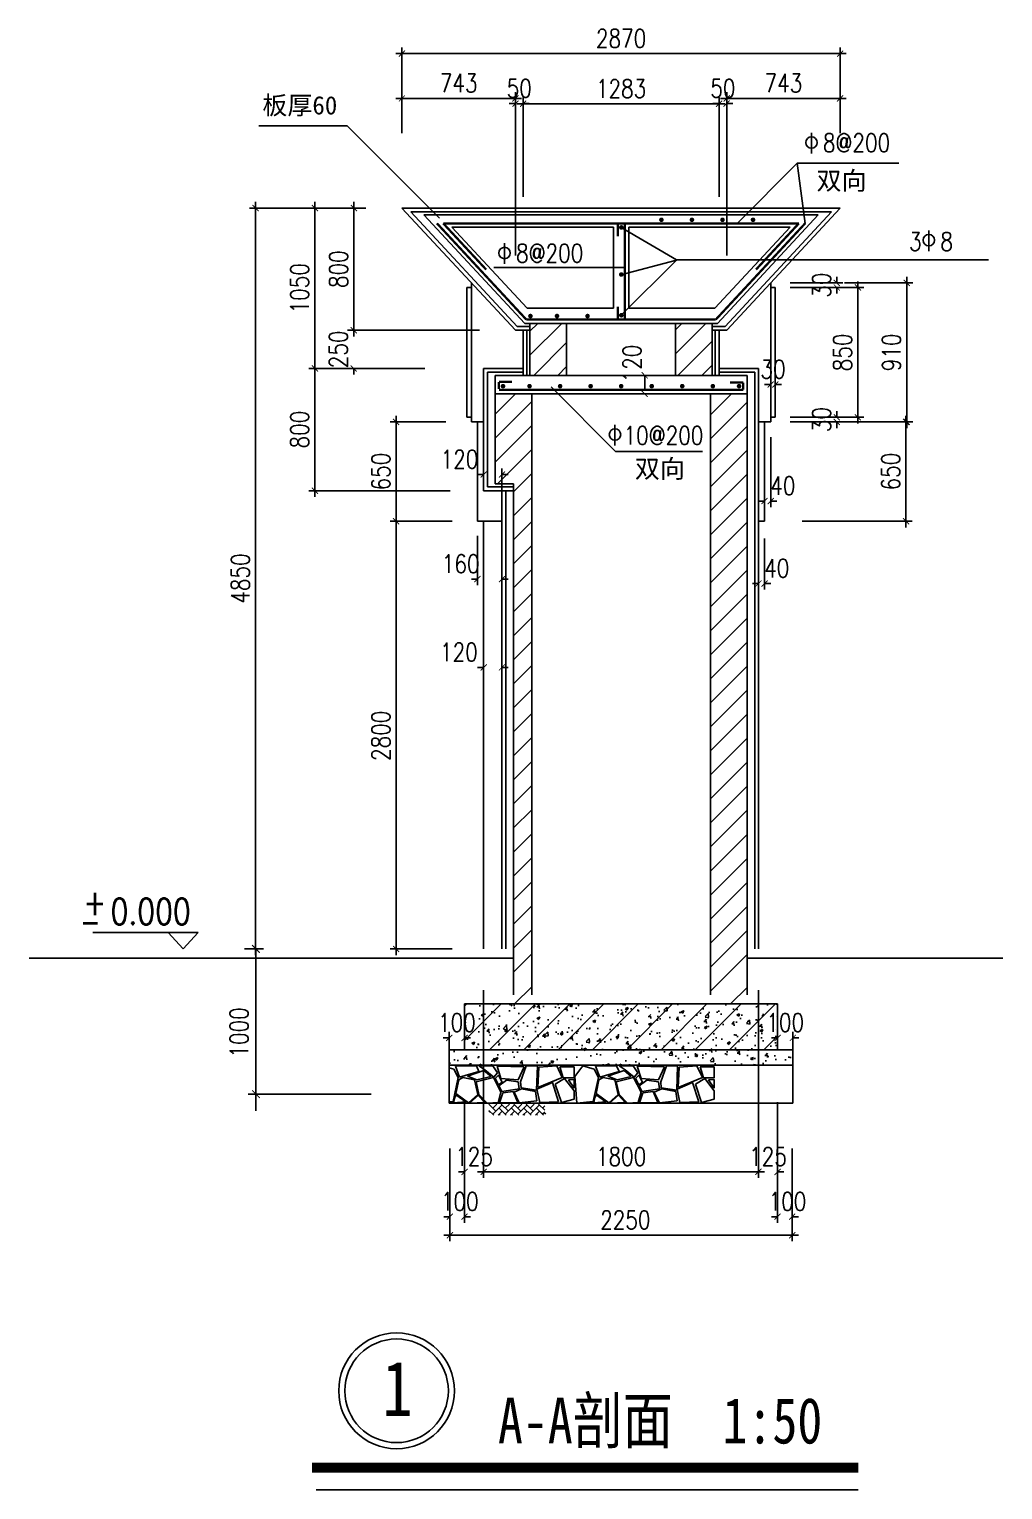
# Model space of a CAD drawing. Extents: x 817854 to 1666885, y 216963 to 404493.
# Drawn here: x 1560563 to 1573315, y 322638 to 341760 of the extents above; entities that cross this region are included whole.
import ezdxf

# ---------------------------------------------------------------- set-up
doc = ezdxf.new("R2010")
doc.units = 0
doc.header["$LTSCALE"] = 100
doc.layers.get('0').update_dxf_attribs({"linetype": 'CONTINUOUS'})
doc.layers.get('DEFPOINTS').update_dxf_attribs({"linetype": 'CONTINUOUS'})
for name, color, linetype in [('INSERT', 7, 'CONTINUOUS'), ('PUB_TITLE', 4, 'CONTINUOUS'), ('TK', 101, 'CONTINUOUS')]:
    doc.layers.add(name, color=color, linetype=linetype)
doc.styles.add('DIM_FONT', font='SIMPLEX.shx', dxfattribs={"width": 0.8, "bigfont": 'hztxt.shx'})
doc.styles.add('SONG', font='SimSun.ttf', dxfattribs={"width": 0.8})
pattern_1 = [(50, (-1758891, -436453), (364.369338, -31.87817), [38.1, -419.1]), (355, (-1758891, -436453), (-70.48565, 382.113286), [30.48, -335.28]), (100.451, (-1758860.64, -436455.66), (293.885003, 350.233376), [32.38, -356.18]), (46.1842, (-1758891, -436351.4), (542.15808, -84.084656), [57.15, -628.65]), (96.6356, (-1758845.8, -436358.4), (474.80847, 494.85111), [48.57, -534.27]), (351.184, (-1758891, -436351.4), (474.80921, 494.85024), [45.72, -502.92]), (21, (-1758840.2, -436376.8), (303.22976, -204.531037), [38.1, -419.1]), (326, (-1758840.2, -436376.8), (123.604057, 368.375932), [30.48, -335.28]), (71.4514, (-1758814.93, -436393.84), (426.83298, 163.845715), [32.38, -356.18]), (37.5, (-1758891, -436453), (6.1772065, 169.1100777), [0, -331.216, 0, -340.36, 0, -336.55]), (7.5, (-1758891, -436453), (133.639325, 200.36115), [0, -194.056, 0, -323.596, 0, -128.27]), (327.5, (-1759004.28, -436453), (271.1811903, -11.457488), [0, -127, 0, -396.24, 0, -525.78]), (317.5, (-1759055.08, -436453), (296.258363, 50.852982), [0, -165.1, 0, -263.144, 0, -373.38])]
pattern_2 = [(45, (-1758891, -436333), (-157.154482, 157.154482), [])]

# ---------------------------------------------------------------- blocks, each defined once
blk = doc.blocks.new('A$C26E315E9')
at = {"layer": 'PUB_TITLE', "color": 7, "ltscale": 1000}
for radius in [1263, 1131]:
    blk.add_circle((1263, 1263, -66514), radius, dxfattribs=at)
at = {"layer": 'PUB_TITLE', "color": 7, "ltscale": 1000, "style": 'SONG', "width": 0.8}
blk.add_text('1', height=1200, dxfattribs=at).set_placement((958, 714, -75257))
blk = doc.blocks.new('A$C096A146E')
at = {"color": 0}
for p, q in [((31.9, 18.7, -2262.8), (0, 50.6, -2262.8)), ((22.3, 0, -2262.8), (0, 22.3, -2262.8)), ((0, 15.1, -2262.8), (3.6, 18.7, -2262.8)), ((17.8, 32.9, -2262.8), (36.2, 51.3, -2262.8)), ((17.8, 4.6, -2262.8), (60.2, 47, -2262.8)), ((41.5, 0, -2262.8), (60.2, 18.7, -2262.8)), ((78.9, 0, -2262.8), (46, 32.9, -2262.8)), ((50.6, 0, -2262.8), (46, 4.6, -2262.8)), ((88.5, 18.7, -2262.8), (55.9, 51.3, -2262.8)), ((74.3, 32.9, -2262.8), (92.8, 51.3, -2262.8)), ((74.3, 4.6, -2262.8), (116.8, 47, -2262.8)), ((98, 0, -2262.8), (116.8, 18.7, -2262.8)), ((135.5, 0, -2262.8), (102.6, 32.9, -2262.8)), ((107.2, 0, -2262.8), (102.6, 4.6, -2262.8)), ((145, 18.7, -2262.8), (112.5, 51.3, -2262.8)), ((130.9, 32.9, -2262.8), (149.3, 51.3, -2262.8)), ((130.9, 4.6, -2262.8), (173.3, 47, -2262.8)), ((154.6, 0, -2262.8), (173.3, 18.7, -2262.8)), ((192, 0, -2262.8), (159.2, 32.9, -2262.8)), ((163.8, 0, -2262.8), (159.2, 4.6, -2262.8)), ((201.6, 18.7, -2262.8), (169, 51.3, -2262.8)), ((187.5, 32.9, -2262.8), (205.9, 51.3, -2262.8)), ((187.5, 4.6, -2262.8), (229.9, 47, -2262.8)), ((211.2, 0, -2262.8), (229.9, 18.7, -2262.8)), ((248.6, 0, -2262.8), (215.7, 32.9, -2262.8)), ((220.3, 0, -2262.8), (215.7, 4.6, -2262.8)), ((254.3, 22.6, -2262.8), (225.6, 51.3, -2262.8)), ((244, 32.9, -2262.8), (254.3, 43.1, -2262.8)), ((244, 4.6, -2262.8), (254.3, 14.8, -2262.8)), ((254.3, 4.6, -891.4), (258.7, 9.1, -891.4))]:
    blk.add_line(p, q, dxfattribs=at)
blk = doc.blocks.new('A$C29364D95')
at = {"layer": 'INSERT', "color": 8, "xscale": 0.5, "yscale": 0.5, "zscale": 0.5}
blk.add_blockref('A$C096A146E', (0, 0, -342.9), dxfattribs=at)
blk = doc.blocks.new('A$C1C4E1B53')
at = {"layer": 'INSERT', "color": 7, "xscale": 3.6, "yscale": 3.6, "zscale": 3.6}
blk.add_blockref('A$C29364D95', (0, 0, 4142), dxfattribs=at)
blk = doc.blocks.new('_ARCHTICK')
at = {"color": 0, "linetype": 'BYBLOCK', "const_width": 0.15}
blk.add_lwpolyline([(-0.5, -0.5), (0.5, 0.5)], dxfattribs=at)

msp = doc.modelspace()

# ---------------------------------------------------------------- hatches: boundary and pattern name
at = {"layer": 'INSERT'}
h = msp.add_hatch(dxfattribs=at)
h.set_pattern_fill('ANSI31', color=9, scale=70, style=0)
h.set_pattern_definition(pattern_2)
h.paths.add_polyline_path([(1567121.6, 337228.4), (1567601.6, 337228.4), (1567601.6, 337908.4), (1567121.6, 337908.4)])
h = msp.add_hatch(dxfattribs=at)
h.set_pattern_fill('ANSI31', color=9, scale=70, style=0)
h.set_pattern_definition(pattern_2)
h.paths.add_polyline_path([(1569508.4, 337228.4), (1569028.4, 337228.4), (1569028.4, 337908.4), (1569508.4, 337908.4)])
h = msp.add_hatch(dxfattribs=at)
h.set_pattern_fill('ANSI31', color=9, scale=100, style=0)
h.set_pattern_definition([(45, (-1722827, -438917), (-224.506403, 224.506403), [])])
h.paths.add_polyline_path([(1566265, 328998.4), (1566265, 328398.4), (1570365, 328398.4), (1570365, 328998.4)])
h.paths.add_polyline_path([(1565876.4, 328935), (1566453.6, 328935), (1566453.6, 328575), (1565876.4, 328575)], flags=9)
h.paths.add_polyline_path([(1570176.4, 328935), (1570753.6, 328935), (1570753.6, 328575), (1570176.4, 328575)], flags=9)
h = msp.add_hatch(dxfattribs=at)
h.set_pattern_fill('AR-CONC', color=9, scale=2, style=0)
h.set_pattern_definition(pattern_1)
h.paths.add_polyline_path([(1566265, 328998.4), (1566265, 328398.4), (1570365, 328398.4), (1570365, 328998.4)])
h = msp.add_hatch(dxfattribs=at)
h.set_pattern_fill('AR-CONC', color=9, scale=2, style=0)
h.set_pattern_definition(pattern_1)
h.paths.add_polyline_path([(1566265, 328398.4), (1566065, 328398.4), (1566065, 328198.4), (1570565, 328198.4), (1570565, 328398.4), (1570365, 328398.4)])

# ---------------------------------------------------------------- linework, layer by layer
at = {"color": 3, "linetype": 'BYBLOCK'}
for p, q in [((1565364.9, 341440.2, -39085.6), (1571265.1, 341440.2, -39085.6)), ((1565444.9, 340733.7, -39085.6), (1565444.9, 341520.2, -39085.6)), ((1571185.1, 340733.7, -39085.6), (1571185.1, 341520.2, -39085.6)), ((1565364.9, 340854.2, -39085.6), (1567011.6, 340854.2, -39085.6)), ((1565444.9, 340397.7, -39085.6), (1565444.9, 340934.2, -39085.6)), ((1566931.6, 340786.2, -39085.6), (1566851.6, 340786.2, -39085.6)), ((1566931.6, 338797.7, -39085.6), (1566931.6, 340934.2, -39085.6)), ((1566931.6, 339563.8, -39085.6), (1566931.6, 340866.2, -39085.6)), ((1566951.6, 340782.2, -39085.6), (1569678.4, 340782.2, -39085.6)), ((1567031.6, 339563.7, -39085.6), (1567031.6, 340866.2, -39085.6)), ((1567031.6, 339563.8, -39085.6), (1567031.6, 340862.2, -39085.6)), ((1567031.6, 340786.2, -39085.6), (1567111.6, 340786.2, -39085.6)), ((1569598.4, 340786.2, -39085.6), (1569518.4, 340786.2, -39085.6)), ((1569598.4, 339563.7, -39085.6), (1569598.4, 340866.2, -39085.6)), ((1569598.4, 339563.8, -39085.6), (1569598.4, 340862.2, -39085.6)), ((1571265.1, 340854.2, -39085.6), (1569618.4, 340854.2, -39085.6)), ((1569698.4, 338797.7, -39085.6), (1569698.4, 340934.2, -39085.6)), ((1569698.4, 339563.8, -39085.6), (1569698.4, 340866.2, -39085.6)), ((1569698.4, 340786.2, -39085.6), (1569778.4, 340786.2, -39085.6)), ((1571185.1, 340397.7, -39085.6), (1571185.1, 340934.2, -39085.6)), ((1563529, 339498.4, -39085.6), (1563529, 329638.4, -39085.6)), ((1564305, 339498.4, -39085.6), (1564305, 337238.4, -39085.6)), ((1564815, 339498.4, -39085.6), (1564815, 337738.4, -39085.6)), ((1564796.7, 339418.4, -39085.6), (1563449, 339418.4, -39085.6)), ((1564676.7, 339418.4, -39085.6), (1564225, 339418.4, -39085.6)), ((1564972.7, 339418.4, -39085.6), (1564735, 339418.4, -39085.6)), ((1571141, 338438.9, -39085.6), (1571141, 338518.9, -39085.6)), ((1572057, 338518.9, -39085.6), (1572057, 336538.9, -39085.6)), ((1570529.1, 338438.9, -39085.6), (1571221, 338438.9, -39085.6)), ((1570529.1, 338378.9, -39085.6), (1571221, 338378.9, -39085.6)), ((1570787.1, 338378.9, -39085.6), (1571497, 338378.9, -39085.6)), ((1571141, 338378.9, -39085.6), (1571141, 338298.9, -39085.6)), ((1571241.1, 338438.9, -39085.6), (1572137, 338438.9, -39085.6)), ((1571417, 338458.9, -39085.6), (1571417, 336598.9, -39085.6)), ((1564813, 337818.4, -39085.6), (1564813, 337898.4, -39085.6)), ((1565076.9, 337818.4, -39085.6), (1564733, 337818.4, -39085.6)), ((1566459.4, 337818.4, -39085.6), (1564735, 337818.4, -39085.6)), ((1565308.8, 337318.4, -39085.6), (1564225, 337318.4, -39085.6)), ((1565746.9, 337318.4, -39085.6), (1564225, 337318.4, -39085.6)), ((1564305, 337398.4, -39085.6), (1564305, 335638.4, -39085.6)), ((1565076.9, 337318.4, -39085.6), (1564733, 337318.4, -39085.6)), ((1564813, 337318.4, -39085.6), (1564813, 337238.4, -39085.6)), ((1570275, 336679, -39085.6), (1570275, 337189, -39085.6)), ((1570335, 336679, -39085.6), (1570335, 337189, -39085.6)), ((1570275, 337109, -39085.6), (1570195, 337109, -39085.6)), ((1570335, 337109, -39085.6), (1570415, 337109, -39085.6)), ((1571141, 336678.9, -39085.6), (1571141, 336758.9, -39085.6)), ((1566020.9, 336618.9, -39085.6), (1565289, 336618.9, -39085.6)), ((1565369, 336698.9, -39085.6), (1565369, 335238.4, -39085.6)), ((1570529.1, 336678.9, -39085.6), (1571221, 336678.9, -39085.6)), ((1570529.1, 336618.9, -39085.6), (1571221, 336618.9, -39085.6)), ((1570767.1, 336618.9, -39085.6), (1572127, 336618.9, -39085.6)), ((1570787.1, 336678.9, -39085.6), (1571497, 336678.9, -39085.6)), ((1571141, 336618.9, -39085.6), (1571141, 336538.9, -39085.6)), ((1571241.1, 336618.9, -39085.6), (1572137, 336618.9, -39085.6)), ((1572047, 336698.9, -39085.6), (1572047, 335238.4, -39085.6)), ((1570195, 336420.8, -39085.6), (1570195, 335503, -39085.6)), ((1570275, 336420.8, -39085.6), (1570275, 335503, -39085.6)), ((1566515, 335718.5, -39085.6), (1566515, 336011, -39085.6)), ((1566755, 335718.5, -39085.6), (1566755, 336011, -39085.6)), ((1566515, 335931, -39085.6), (1566435, 335931, -39085.6)), ((1566755, 335931, -39085.6), (1566835, 335931, -39085.6)), ((1566076.9, 335718.4, -39085.6), (1564225, 335718.4, -39085.6)), ((1570195, 335583, -39085.6), (1570115, 335583, -39085.6)), ((1570275, 335583, -39085.6), (1570355, 335583, -39085.6)), ((1566100.9, 335318.4, -39085.6), (1565289, 335318.4, -39085.6)), ((1566100.8, 335318.4, -39085.6), (1565289, 335318.4, -39085.6)), ((1565369, 335398.4, -39085.6), (1565369, 329638.4, -39085.6)), ((1570687.1, 335318.4, -39085.6), (1572127, 335318.4, -39085.6)), ((1566435, 335128.2, -39085.6), (1566435, 334481, -39085.6)), ((1566755, 335128.2, -39085.6), (1566755, 334481, -39085.6)), ((1570115, 335092.2, -39085.6), (1570115, 334423, -39085.6)), ((1570195, 335092.2, -39085.6), (1570195, 334423, -39085.6)), ((1566435, 334561, -39085.6), (1566355, 334561, -39085.6)), ((1566755, 334561, -39085.6), (1566835, 334561, -39085.6)), ((1570115, 334503, -39085.6), (1570035, 334503, -39085.6)), ((1570195, 334503, -39085.6), (1570275, 334503, -39085.6)), ((1566515, 333405, -39085.6), (1566435, 333405, -39085.6)), ((1566515, 333393.1, -39085.6), (1566515, 333485, -39085.6)), ((1566755, 333393.1, -39085.6), (1566755, 333485, -39085.6)), ((1566755, 333405, -39085.6), (1566835, 333405, -39085.6)), ((1566100.8, 329718.4, -39085.6), (1565289, 329718.4, -39085.6)), ((1564796.7, 329598.4, -39085.6), (1563449, 329598.4, -39085.6)), ((1566515, 329178.2, -39085.6), (1566515, 326721, -39085.6)), ((1570115, 329178.2, -39085.6), (1570115, 326721, -39085.6)), ((1566065, 328555, -39085.6), (1565985, 328555, -39085.6)), ((1566065, 328398.5, -39085.6), (1566065, 328635, -39085.6)), ((1566265, 328398.5, -39085.6), (1566265, 328635, -39085.6)), ((1566265, 328555, -39085.6), (1566345, 328555, -39085.6)), ((1570365, 328555, -39085.6), (1570285, 328555, -39085.6)), ((1570365, 328398.5, -39085.6), (1570365, 328635, -39085.6)), ((1570565, 328398.5, -39085.6), (1570565, 328635, -39085.6)), ((1570565, 328555, -39085.6), (1570645, 328555, -39085.6)), ((1566265, 327712.2, -39085.6), (1566265, 326721, -39085.6)), ((1566515, 327712.2, -39085.6), (1566515, 326721, -39085.6)), ((1570115, 327712.2, -39085.6), (1570115, 326721, -39085.6)), ((1570365, 327712.2, -39085.6), (1570365, 326721, -39085.6)), ((1566265, 326801, -39085.6), (1566185, 326801, -39085.6)), ((1566435, 326801, -39085.6), (1570195, 326801, -39085.6)), ((1566515, 326801, -39085.6), (1566595, 326801, -39085.6)), ((1570115, 326801, -39085.6), (1570035, 326801, -39085.6)), ((1570365, 326801, -39085.6), (1570445, 326801, -39085.6))]:
    msp.add_line(p, q, dxfattribs=at)
at = {"color": 7, "linetype": 'CONTINUOUS'}
for p, q in [((1566665, 337228.4, -39771.3), (1566665, 336988.4, -39771.3)), ((1569965, 337228.4, -39771.3), (1569965, 336988.4, -39771.3))]:
    msp.add_line(p, q, dxfattribs=at)
at = {"color": 3, "linetype": 'CONTINUOUS'}
for p, q in [((1568624.8, 337228.4, -39771.3), (1568624.8, 337028.4, -39771.3)), ((1561397, 329935, -39085.6), (1562775, 329935, -39085.6)), ((1562383, 329935, -39085.6), (1562579, 329718.4, -39771.3)), ((1562775, 329935, -39085.6), (1562579, 329718.4, -39771.3))]:
    msp.add_line(p, q, dxfattribs=at)
at = {"color": 1, "linetype": 'CONTINUOUS', "const_width": 30, "elevation": -39771.3}
for points in [[(1567074.5, 337958.4), (1565903.7, 339218.4)], [(1565985.6, 339218.4), (1570644.4, 339218.4)], [(1566547.8, 338613.4), (1565985.6, 339218.4)], [(1568271.8, 339218.4), (1568271.8, 339047.3)], [(1568365, 339218.4), (1568365, 337958.4)], [(1569555.5, 337958.4), (1570726.3, 339218.4)], [(1570082.2, 338613.4), (1570644.4, 339218.4)], [(1568271.8, 337958.4), (1568271.8, 338129.4)], [(1567074.5, 337958.4), (1569555.5, 337958.4)], [(1566715, 337050.4), (1566715, 337143.6)], [(1566715, 337143.6), (1566886.1, 337143.6)], [(1569915, 337133.6), (1569743.9, 337133.6)], [(1569915, 337040.4), (1569915, 337133.6)], [(1566715, 337040.4), (1569915, 337040.4)]]:
    msp.add_lwpolyline(points, dxfattribs=at)
at = {"color": 1, "linetype": 'CONTINUOUS', "const_width": 30, "elevation": -20228.5}
for points in [[(1568828.5, 339265, -1), (1568858.5, 339265, -1)], [(1569228.5, 339265, -1), (1569258.5, 339265, -1)], [(1569628.5, 339265, -1), (1569658.5, 339265, -1)], [(1570028.5, 339265, -1), (1570058.5, 339265, -1)], [(1568303.4, 339165, -1), (1568333.4, 339165, -1)], [(1568303.4, 338548.5, -1), (1568333.4, 338548.5, -1)], [(1567113.2, 338005, -1), (1567143.2, 338005, -1)], [(1567461.1, 338005, -1), (1567491.1, 338005, -1)], [(1567861.1, 338005, -1), (1567891.1, 338005, -1)], [(1568303.4, 338015.4, -1), (1568333.4, 338015.4, -1)], [(1566753.7, 337087, -1), (1566783.7, 337087, -1)], [(1567101.6, 337087, -1), (1567131.6, 337087, -1)], [(1567501.6, 337087, -1), (1567531.6, 337087, -1)], [(1567901.6, 337087, -1), (1567931.6, 337087, -1)], [(1568301.6, 337087, -1), (1568331.6, 337087, -1)], [(1568701.6, 337087, -1), (1568731.6, 337087, -1)], [(1569101.6, 337087, -1), (1569131.6, 337087, -1)], [(1569501.6, 337087, -1), (1569531.6, 337087, -1)], [(1569845.6, 337087, -1), (1569875.6, 337087, -1)]]:
    msp.add_lwpolyline(points, format="xyb", close=True, dxfattribs=at)
at = {"color": 0, "linetype": 'BYBLOCK', "const_width": 12, "elevation": -39085.6}
for points in [[(1566032.9, 326173), (1566112.9, 326253)], [(1566305, 326253), (1566225, 326173)], [(1570325, 326173), (1570405, 326253)], [(1570597.1, 326253), (1570517.1, 326173)], [(1566112.9, 326011), (1566032.9, 325931)], [(1570517.1, 325931), (1570597.1, 326011)]]:
    msp.add_lwpolyline(points, dxfattribs=at)
at = {"layer": 'DEFPOINTS', "color": 0, "linetype": 'BYBLOCK'}
for p in [(1571185.1, 341440.2, -39085.6), (1566931.6, 340854.2, -39085.6), (1567031.6, 340786.2, -39085.6), (1569598.4, 340786.2, -39085.6), (1569598.4, 340782.2, -39085.6), (1569698.4, 340854.2, -39085.6), (1565444.9, 340733.6, -39771.3), (1571185.1, 340733.6, -39771.3), (1565444.9, 340397.6, -39771.3), (1571185.1, 340397.6, -39771.3), (1566931.6, 339563.7, -39085.6), (1567031.6, 339563.7, -39085.6), (1567031.6, 339563.6, -39771.3), (1569598.4, 339563.7, -39085.6), (1569598.4, 339563.6, -39771.3), (1569698.4, 339563.7, -39085.6), (1564676.9, 339418.4, -39771.3), (1564796.9, 339418.4, -39771.3), (1564972.9, 339418.4, -39771.3), (1566931.6, 338797.6, -39771.3), (1569698.4, 338797.6, -39771.3), (1570529, 338438.9, -39771.3), (1570529, 338378.9, -39771.3), (1570787, 338378.9, -39771.3), (1571141, 338378.9, -39085.6), (1571241, 338438.9, -39085.6), (1564815, 337818.4, -39085.6), (1565077, 337818.4, -39085.6), (1566459.6, 337818.4, -39771.3), (1564305, 337318.4, -39085.6), (1564813, 337318.4, -39085.6), (1565077, 337318.4, -39085.6), (1565308.9, 337318.4, -39085.6), (1565747, 337318.4, -39771.3), (1570275, 337109, -39085.6), (1566021, 336618.9, -39771.3), (1570275, 336678.9, -39771.3), (1570335, 336678.9, -39771.3), (1570529, 336678.9, -39771.3), (1570529, 336618.9, -39771.3), (1570767, 336618.9, -39771.3), (1570787, 336678.9, -39771.3), (1571141, 336618.9, -39085.6), (1571241, 336618.9, -39085.6), (1571417, 336678.9, -39085.6), (1572057, 336618.9, -39085.6), (1570195, 336420.9, -39771.3), (1570275, 336420.9, -39771.3), (1566755, 335931, -39085.6), (1564305, 335718.4, -39085.6), (1566077, 335718.4, -39771.3), (1566515, 335718.4, -39771.3), (1566755, 335718.4, -39771.3), (1570275, 335583, -39085.6), (1565369, 335318.4, -39085.6), (1566100.9, 335318.4, -39085.6), (1566101, 335318.4, -39771.3), (1570687, 335318.4, -39771.3), (1572047, 335318.4, -39085.6), (1566435, 335128.4, -39771.3), (1566755, 335128.4, -39771.3), (1570115, 335092.4, -39771.3), (1570195, 335092.4, -39771.3), (1566755, 334561, -39085.6), (1570195, 334503, -39085.6), (1566515, 333393, -39771.3), (1566755, 333405, -39085.6), (1566755, 333393, -39771.3), (1563529, 329718.4, -39085.6), (1564796.9, 329718.4, -39771.3), (1565369, 329718.4, -39085.6), (1566100.9, 329718.4, -39771.3), (1566515, 329178.4, -39771.3), (1570115, 329178.4, -39771.3), (1566265, 328555, -39085.6), (1570365, 328555, -39085.6), (1566065, 328398.4, -39771.3), (1566265, 328398.4, -39771.3), (1570365, 328398.4, -39771.3), (1570565, 328398.4, -39771.3), (1566265, 327712.4, -39771.3), (1566515, 327712.4, -39085.6), (1567705, 327689, -40731.3), (1570115, 327712.4, -39085.6), (1570365, 327712.4, -39771.3), (1566515, 326801, -39085.6), (1570115, 326801, -39085.6), (1570115, 326801, -39085.6)]:
    msp.add_point(p, dxfattribs=at)
at = {"layer": 'INSERT', "color": 21, "linetype": 'CONTINUOUS', "ltscale": 2}
for p, q in [((1563571.2, 340493.8, -685.7), (1564727.3, 340493.8, -685.7)), ((1564727.3, 340493.8, -685.7), (1565937.5, 339286.2, -685.7)), ((1570623, 340005.1, -685.7), (1569836.3, 339218.4, -685.7)), ((1570623, 340005.1, -685.7), (1570726.3, 339218.4, -39771.3)), ((1570623, 340005.1, -685.7), (1571952.5, 340005.1, -685.7)), ((1568318.4, 339165, -20228.5), (1569042.9, 338742.2, -685.7)), ((1569039.8, 338737.7, -685.7), (1568312.7, 338544.2, -685.7)), ((1569045.1, 338742.1, -20228.5), (1568318.4, 338015.4, -20228.5)), ((1569045.1, 338742.1, -685.7), (1573128, 338742.1, -685.7)), ((1566649.3, 338641.8, -685.7), (1568365, 338641.8, -685.7)), ((1567398.8, 337078.4, -39771.3), (1568243.5, 336233.7, -39771.3)), ((1568243.5, 336233.7, -39771.3), (1569382.9, 336233.7, -39771.3))]:
    msp.add_line(p, q, dxfattribs=at)
at = {"layer": 'INSERT', "color": 3}
for p, q in [((1570808.8, 340132.1, -685.7), (1570808.8, 340405.1, -685.7)), ((1572347, 338853.9, -685.7), (1572347, 339126.9, -685.7)), ((1566789.3, 338686.4, -685.7), (1566789.3, 338959.5, -685.7)), ((1568235.1, 336309.1, -685.7), (1568235.1, 336582.1, -685.7)), ((1563383.1, 329718.4, -39085.6), (1563633, 329718.4, -39085.6)), ((1563533, 329698.4, -39085.6), (1563533, 327598.4, -39085.6)), ((1565040.9, 327818.4, -39085.6), (1563433, 327818.4, -39085.6)), ((1566072.9, 327108.2, -39085.6), (1566072.9, 326133, -39085.6)), ((1566265, 327108.2, -39085.6), (1566265, 326133, -39085.6)), ((1570365, 327108.2, -39085.6), (1570365, 326133, -39085.6)), ((1570557.1, 327108.2, -39085.6), (1570557.1, 326133, -39085.6)), ((1566072.9, 326213, -39085.6), (1565992.9, 326213, -39085.6)), ((1566072.9, 326132.9, -39085.6), (1566072.9, 325891, -39085.6)), ((1566265, 326213, -39085.6), (1566345, 326213, -39085.6)), ((1570365, 326213, -39085.6), (1570285, 326213, -39085.6)), ((1570557.1, 326213, -39085.6), (1570637.1, 326213, -39085.6)), ((1570557.1, 326132.9, -39085.6), (1570557.1, 325891, -39085.6)), ((1565992.9, 325971, -39085.6), (1570637.1, 325971, -39085.6))]:
    msp.add_line(p, q, dxfattribs=at)
at = {"layer": 'INSERT', "color": 7}
for p, q in [((1565444.9, 339418.4, -39771.3), (1571185.1, 339418.4, -39771.3)), ((1566931.6, 337818.4, -39771.3), (1565444.9, 339418.4, -39771.3)), ((1565559.6, 339368.4, -39771.3), (1571070.4, 339368.4, -39771.3)), ((1566953.4, 337868.4, -39771.3), (1565559.6, 339368.4, -39771.3)), ((1565733.2, 339328.4, -39771.3), (1570896.8, 339328.4, -39771.3)), ((1567052.7, 337908.4, -39771.3), (1565733.2, 339328.4, -39771.3)), ((1569577.3, 337908.4, -39771.3), (1570896.8, 339328.4, -39771.3)), ((1569676.6, 337868.4, -39771.3), (1571070.4, 339368.4, -39771.3)), ((1569698.4, 337818.4, -39771.3), (1571185.1, 339418.4, -39771.3)), ((1566100.3, 339168.4, -39771.3), (1568215, 339168.4, -39771.3)), ((1567085.3, 338108.4, -39771.3), (1566100.3, 339168.4, -39771.3)), ((1568215, 339168.4, -39771.3), (1568215, 338108.4, -39771.3)), ((1568415, 339168.4, -39771.3), (1570529.7, 339168.4, -39771.3)), ((1568415, 339168.4, -39771.3), (1568415, 338108.4, -39771.3)), ((1569544.7, 338108.4, -39771.3), (1570529.7, 339168.4, -39771.3)), ((1566295, 336678.9, -39771.3), (1566295, 338378.9, -39771.3)), ((1566355, 338378.9, -39771.3), (1566295, 338378.9, -39771.3)), ((1566355, 336618.9, -39771.3), (1566355, 338438.9, -39771.3)), ((1570275, 336618.9, -39771.3), (1570275, 338438.9, -39771.3)), ((1570275, 338378.9, -39771.3), (1570335, 338378.9, -39771.3)), ((1570335, 336678.9, -39771.3), (1570335, 338378.9, -39771.3)), ((1567085.3, 338108.4, -39771.3), (1568215, 338108.4, -39771.3)), ((1568415, 338108.4, -39771.3), (1569544.7, 338108.4, -39771.3)), ((1567052.7, 337908.4, -39771.3), (1569577.3, 337908.4, -39771.3)), ((1566931.6, 337818.4, -39771.3), (1567121.6, 337818.4, -39771.3)), ((1566953.4, 337868.4, -39771.3), (1567121.6, 337868.4, -39771.3)), ((1567031.6, 337818.4, -39771.3), (1567031.6, 337228.4, -39771.3)), ((1567081.6, 337818.4, -39771.3), (1567081.6, 337228.4, -39771.3)), ((1569508.4, 337868.4, -39771.3), (1569676.6, 337868.4, -39771.3)), ((1569508.4, 337818.4, -39771.3), (1569698.4, 337818.4, -39771.3)), ((1569548.4, 337818.4, -39771.3), (1569548.4, 337228.4, -39771.3)), ((1569598.4, 337818.4, -39771.3), (1569598.4, 337228.4, -39771.3)), ((1566515, 335718.4, -39771.3), (1566515, 337318.4, -39771.3)), ((1566515, 337318.4, -39771.3), (1567031.6, 337318.4, -39771.3)), ((1569598.4, 337318.4, -39771.3), (1570115, 337318.4, -39771.3)), ((1570115, 329718.4, -39771.3), (1570115, 337318.4, -39771.3)), ((1566565, 337268.4, -39771.3), (1567031.6, 337268.4, -39771.3)), ((1566565, 335768.4, -39771.3), (1566565, 337268.4, -39771.3)), ((1566665, 337228.4, -39771.3), (1569965, 337228.4, -39771.3)), ((1570065, 337268.4, -39771.3), (1569598.4, 337268.4, -39771.3)), ((1570065, 329718.4, -39771.3), (1570065, 337268.4, -39771.3)), ((1566665, 336988.4, -39771.3), (1569965, 336988.4, -39771.3)), ((1566355, 336678.9, -39771.3), (1566295, 336678.9, -39771.3)), ((1566515, 336618.9, -39771.3), (1566355, 336618.9, -39771.3)), ((1566435, 335318.4, -39771.3), (1566435, 336618.9, -39771.3)), ((1570115, 336618.9, -39771.3), (1570275, 336618.9, -39771.3)), ((1570195, 335318.4, -39771.3), (1570195, 336618.9, -39771.3)), ((1566515, 335718.4, -39771.3), (1566905, 335718.4, -39771.3)), ((1566565, 335768.4, -39771.3), (1566905, 335768.4, -39771.3)), ((1566755, 329718.4, -39771.3), (1566755, 335718.4, -39771.3)), ((1566805, 329718.4, -39771.3), (1566805, 335718.4, -39771.3)), ((1566435, 335318.4, -39771.3), (1566755, 335318.4, -39771.3)), ((1566515, 329718.4, -39771.3), (1566515, 335318.4, -39771.3)), ((1570195, 335318.4, -39771.3), (1570115, 335318.4, -39771.3)), ((1566065, 328398.4, -39771.3), (1566065, 327698.4, -39771.3)), ((1566265, 328398.4, -39771.3), (1566065, 328398.4, -39771.3)), ((1570365, 328398.4, -39771.3), (1570565, 328398.4, -39771.3)), ((1570565, 328398.4, -39771.3), (1570565, 327698.4, -39771.3)), ((1566065, 328198.4, -39771.3), (1570565, 328198.4, -39771.3)), ((1566065, 327698.4, -39771.3), (1570565, 327698.4, -39771.3)), ((1564320.4, 322638, -66285.5), (1571421, 322638, -66285.5))]:
    msp.add_line(p, q, dxfattribs=at)
at = {"layer": 'INSERT', "color": 9}
for p, q in [((1566665, 336719.9, -39085.6), (1566933.5, 336988.4, -39085.6)), ((1569485, 337025.4, -39085.6), (1569487.9, 337028.4, -39085.6)), ((1569485, 336711.1, -39085.6), (1569762.3, 336988.4, -39085.6)), ((1566665, 336405.6, -39085.6), (1567145, 336885.6, -39085.6)), ((1569485, 336396.8, -39085.6), (1569965, 336876.8, -39085.6)), ((1566665, 336091.3, -39085.6), (1567145, 336571.3, -39085.6)), ((1569485, 336082.5, -39085.6), (1569965, 336562.5, -39085.6)), ((1570275, 336678.9, -39771.3), (1570335, 336678.9, -39771.3)), ((1566696.4, 335808.4, -39085.6), (1567145, 336257, -39085.6)), ((1569485, 335768.2, -39085.6), (1569965, 336248.2, -39085.6)), ((1566905, 335702.7, -39085.6), (1567145, 335942.7, -39085.6)), ((1569485, 335453.9, -39085.6), (1569965, 335933.9, -39085.6)), ((1566905, 335388.4, -39085.6), (1567145, 335628.4, -39085.6)), ((1569485, 335139.6, -39085.6), (1569965, 335619.6, -39085.6)), ((1566905, 335074, -39085.6), (1567145, 335314, -39085.6)), ((1569485, 334825.3, -39085.6), (1569965, 335305.3, -39085.6)), ((1566905, 334759.7, -39085.6), (1567145, 334999.7, -39085.6)), ((1569485, 334511, -39085.6), (1569965, 334991, -39085.6)), ((1566905, 334445.4, -39085.6), (1567145, 334685.4, -39085.6)), ((1569485, 334196.6, -39085.6), (1569965, 334676.6, -39085.6)), ((1566905, 334131.1, -39085.6), (1567145, 334371.1, -39085.6)), ((1569485, 333882.3, -39085.6), (1569965, 334362.3, -39085.6)), ((1566905, 333816.8, -39085.6), (1567145, 334056.8, -39085.6)), ((1569485, 333568, -39085.6), (1569965, 334048, -39085.6)), ((1566905, 333502.5, -39085.6), (1567145, 333742.5, -39085.6)), ((1569485, 333253.7, -39085.6), (1569965, 333733.7, -39085.6)), ((1566905, 333188.2, -39085.6), (1567145, 333428.2, -39085.6)), ((1569485, 332939.4, -39085.6), (1569965, 333419.4, -39085.6)), ((1566905, 332873.9, -39085.6), (1567145, 333113.9, -39085.6)), ((1569485, 332625.1, -39085.6), (1569965, 333105.1, -39085.6)), ((1566905, 332559.6, -39085.6), (1567145, 332799.6, -39085.6)), ((1569485, 332310.8, -39085.6), (1569965, 332790.8, -39085.6)), ((1566905, 332245.3, -39085.6), (1567145, 332485.3, -39085.6)), ((1569485, 331996.5, -39085.6), (1569965, 332476.5, -39085.6)), ((1566905, 331931, -39085.6), (1567145, 332171, -39085.6)), ((1569485, 331682.2, -39085.6), (1569965, 332162.2, -39085.6)), ((1566905, 331616.6, -39085.6), (1567145, 331856.6, -39085.6)), ((1569485, 331367.9, -39085.6), (1569965, 331847.9, -39085.6)), ((1566905, 331302.3, -39085.6), (1567145, 331542.3, -39085.6)), ((1569485, 331053.6, -39085.6), (1569965, 331533.6, -39085.6)), ((1566905, 330988, -39085.6), (1567145, 331228, -39085.6)), ((1569485, 330739.3, -39085.6), (1569965, 331219.3, -39085.6)), ((1566905, 330673.7, -39085.6), (1567145, 330913.7, -39085.6)), ((1569485, 330424.9, -39085.6), (1569965, 330904.9, -39085.6)), ((1566905, 330359.4, -39085.6), (1567145, 330599.4, -39085.6)), ((1569485, 330110.6, -39085.6), (1569965, 330590.6, -39085.6)), ((1566905, 330045.1, -39085.6), (1567145, 330285.1, -39085.6)), ((1569485, 329796.3, -39085.6), (1569965, 330276.3, -39085.6)), ((1566905, 329730.8, -39085.6), (1567145, 329970.8, -39085.6)), ((1569485, 329482, -39085.6), (1569965, 329962, -39085.6)), ((1566905, 329416.5, -39085.6), (1567145, 329656.5, -39085.6)), ((1569485, 329167.7, -39085.6), (1569965, 329647.7, -39085.6)), ((1566921.2, 328998.4, -39085.6), (1567145, 329222.2, -39085.6)), ((1569750, 328998.4, -39085.6), (1569965, 329213.4, -39085.6)), ((1566126.6, 328146.5, -42459.3), (1566065, 328164.5, -42459.3)), ((1566181.9, 328036, -42459.3), (1566126.6, 328146.5, -42459.3)), ((1566145.1, 328183.4, -42459.3), (1566421.5, 328189.5, -42459.3)), ((1566200.4, 328042.1, -42459.3), (1566145.1, 328183.4, -42459.3)), ((1566355.9, 328200.9, -40731.3), (1566355.9, 328200.9, -40731.3)), ((1566421.5, 328189.5, -42459.3), (1566452.2, 328115.8, -42459.3)), ((1566452.2, 328189.5, -42459.3), (1566636.5, 328189.5, -42459.3)), ((1566532.1, 328134.2, -42459.3), (1566452.2, 328189.5, -42459.3)), ((1566452.4, 328197.5, -40731.3), (1566459.1, 328193, -40731.3)), ((1566455.2, 328198.2, -40731.3), (1566482.1, 328208.5, -40731.3)), ((1566474.3, 328193, -40731.3), (1566479.8, 328209.4, -40731.3)), ((1566636.5, 328189.5, -42459.3), (1566697.9, 328097.4, -42459.3)), ((1566691.8, 328183.4, -42459.3), (1567048, 328177.2, -42459.3)), ((1566740.9, 328023.7, -42459.3), (1566691.8, 328183.4, -42459.3)), ((1567048, 328177.2, -42459.3), (1566968.2, 328005.2, -42459.3)), ((1567072.6, 328189.5, -42459.3), (1566998.9, 327980.7, -42459.3)), ((1567220, 328189.5, -42459.3), (1567072.6, 328189.5, -42459.3)), ((1567207.7, 327870.1, -42459.3), (1567220, 328189.5, -42459.3)), ((1567226.2, 327907, -42459.3), (1567238.4, 328171.1, -42459.3)), ((1567238.4, 328171.1, -42459.3), (1567471.9, 328189.5, -42459.3)), ((1567471.9, 328189.5, -42459.3), (1567545.6, 328036, -42459.3)), ((1567514.9, 328177.2, -42459.3), (1567699.1, 328177.2, -42459.3)), ((1567557.8, 328029.8, -42459.3), (1567514.9, 328177.2, -42459.3)), ((1567699.1, 328177.2, -42459.3), (1567699.1, 328032.5, -42459.3)), ((1567815.2, 328189.5, -42459.3), (1567710.8, 328048.2, -42459.3)), ((1567962.6, 328146.5, -42459.3), (1567815.2, 328189.5, -42459.3)), ((1568017.9, 328036, -42459.3), (1567962.6, 328146.5, -42459.3)), ((1567981.1, 328183.4, -42459.3), (1568257.5, 328189.5, -42459.3)), ((1568036.4, 328042.1, -42459.3), (1567981.1, 328183.4, -42459.3)), ((1568191.9, 328200.9, -40731.3), (1568191.9, 328200.9, -40731.3)), ((1568257.5, 328189.5, -42459.3), (1568288.2, 328115.8, -42459.3)), ((1568368.1, 328134.2, -42459.3), (1568288.2, 328189.5, -42459.3)), ((1568288.2, 328189.5, -42459.3), (1568472.5, 328189.5, -42459.3)), ((1568288.4, 328197.5, -40731.3), (1568295.1, 328193, -40731.3)), ((1568291.2, 328198.2, -40731.3), (1568318.1, 328208.5, -40731.3)), ((1568310.3, 328193, -40731.3), (1568315.8, 328209.4, -40731.3)), ((1568472.5, 328189.5, -42459.3), (1568533.9, 328097.4, -42459.3)), ((1568576.9, 328023.7, -42459.3), (1568527.8, 328183.4, -42459.3)), ((1568527.8, 328183.4, -42459.3), (1568884, 328177.2, -42459.3)), ((1568884, 328177.2, -42459.3), (1568804.2, 328005.2, -42459.3)), ((1568908.6, 328189.5, -42459.3), (1568834.9, 327980.7, -42459.3)), ((1569056, 328189.5, -42459.3), (1568908.6, 328189.5, -42459.3)), ((1569043.7, 327870.1, -42459.3), (1569056, 328189.5, -42459.3)), ((1569062.2, 327907, -42459.3), (1569074.4, 328171.1, -42459.3)), ((1569074.4, 328171.1, -42459.3), (1569307.9, 328189.5, -42459.3)), ((1569307.9, 328189.5, -42459.3), (1569381.6, 328036, -42459.3)), ((1569350.9, 328177.2, -42459.3), (1569535.1, 328177.2, -42459.3)), ((1569393.8, 328029.8, -42459.3), (1569350.9, 328177.2, -42459.3)), ((1569535.1, 328177.2, -42459.3), (1569535.1, 328032.5, -42459.3)), ((1566114.4, 327722.7, -42459.3), (1566181.9, 328036, -42459.3)), ((1566188.1, 328005.2, -42459.3), (1566151.2, 327827.1, -42459.3)), ((1566243.4, 328036, -42459.3), (1566188.1, 328005.2, -42459.3)), ((1566452.2, 328115.8, -42459.3), (1566200.4, 328042.1, -42459.3)), ((1566396.9, 328005.2, -42459.3), (1566243.4, 328036, -42459.3)), ((1566304.8, 328054.4, -42459.3), (1566519.8, 328128.1, -42459.3)), ((1566427.6, 328005.2, -42459.3), (1566304.8, 328054.4, -42459.3)), ((1566439.9, 327814.8, -42459.3), (1566396.9, 328005.2, -42459.3)), ((1566415.3, 327980.7, -42459.3), (1566642.6, 328036, -42459.3)), ((1566452.2, 327814.8, -42459.3), (1566415.3, 327980.7, -42459.3)), ((1566611.9, 328048.2, -42459.3), (1566427.6, 328005.2, -42459.3)), ((1566519.8, 328128.1, -42459.3), (1566611.9, 328048.2, -42459.3)), ((1566648.8, 328042.1, -42459.3), (1566532.1, 328134.2, -42459.3)), ((1566642.6, 328036, -42459.3), (1566740.9, 327845.5, -42459.3)), ((1566697.9, 328097.4, -42459.3), (1566648.8, 328042.1, -42459.3)), ((1566667.2, 328023.7, -42459.3), (1566710.2, 328066.7, -42459.3)), ((1566710.2, 327937.7, -42459.3), (1566667.2, 328023.7, -42459.3)), ((1566710.2, 328066.7, -42459.3), (1566759.3, 327974.5, -42459.3)), ((1566759.3, 327974.5, -42459.3), (1566710.2, 327937.7, -42459.3)), ((1566716.3, 327925.4, -42459.3), (1566814.6, 327999.1, -42459.3)), ((1566968.2, 328005.2, -42459.3), (1566740.9, 328023.7, -42459.3)), ((1566814.6, 327999.1, -42459.3), (1566968.2, 327980.7, -42459.3)), ((1566968.2, 327980.7, -42459.3), (1566980.5, 327888.5, -42459.3)), ((1566998.9, 327980.7, -42459.3), (1567005, 327900.8, -42459.3)), ((1567416.6, 327968.4, -42459.3), (1567213.9, 327882.4, -42459.3)), ((1567545.6, 328036, -42459.3), (1567226.2, 327907, -42459.3)), ((1567496.4, 327716.6, -42459.3), (1567416.6, 327968.4, -42459.3)), ((1567576.3, 328023.7, -42459.3), (1567453.4, 327950, -42459.3)), ((1567453.4, 327950, -42459.3), (1567533.3, 327710.4, -42459.3)), ((1567699.1, 328032.5, -42459.3), (1567557.8, 328029.8, -42459.3)), ((1567699.1, 327861.3, -42459.3), (1567576.3, 328023.7, -42459.3)), ((1567625.4, 328005.2, -42459.3), (1567699.1, 328009.1, -42459.3)), ((1567699.1, 327896.3, -42459.3), (1567625.4, 328005.2, -42459.3)), ((1567699.1, 328009.1, -42459.3), (1567699.1, 327896.3, -42459.3)), ((1567710.8, 328048.2, -42459.3), (1567735.4, 327698.1, -42459.3)), ((1567950.4, 327722.7, -42459.3), (1568017.9, 328036, -42459.3)), ((1568024.1, 328005.2, -42459.3), (1567987.2, 327827.1, -42459.3)), ((1568079.4, 328036, -42459.3), (1568024.1, 328005.2, -42459.3)), ((1568288.2, 328115.8, -42459.3), (1568036.4, 328042.1, -42459.3)), ((1568232.9, 328005.2, -42459.3), (1568079.4, 328036, -42459.3)), ((1568140.8, 328054.4, -42459.3), (1568355.8, 328128.1, -42459.3)), ((1568263.6, 328005.2, -42459.3), (1568140.8, 328054.4, -42459.3)), ((1568275.9, 327814.8, -42459.3), (1568232.9, 328005.2, -42459.3)), ((1568251.3, 327980.7, -42459.3), (1568478.6, 328036, -42459.3)), ((1568288.2, 327814.8, -42459.3), (1568251.3, 327980.7, -42459.3)), ((1568447.9, 328048.2, -42459.3), (1568263.6, 328005.2, -42459.3)), ((1568355.8, 328128.1, -42459.3), (1568447.9, 328048.2, -42459.3)), ((1568484.8, 328042.1, -42459.3), (1568368.1, 328134.2, -42459.3)), ((1568478.6, 328036, -42459.3), (1568576.9, 327845.5, -42459.3)), ((1568533.9, 328097.4, -42459.3), (1568484.8, 328042.1, -42459.3)), ((1568503.2, 328023.7, -42459.3), (1568546.2, 328066.7, -42459.3)), ((1568546.2, 327937.7, -42459.3), (1568503.2, 328023.7, -42459.3)), ((1568546.2, 328066.7, -42459.3), (1568595.3, 327974.5, -42459.3)), ((1568595.3, 327974.5, -42459.3), (1568546.2, 327937.7, -42459.3)), ((1568552.3, 327925.4, -42459.3), (1568650.6, 327999.1, -42459.3)), ((1568804.2, 328005.2, -42459.3), (1568576.9, 328023.7, -42459.3)), ((1568650.6, 327999.1, -42459.3), (1568804.2, 327980.7, -42459.3)), ((1568804.2, 327980.7, -42459.3), (1568816.5, 327888.5, -42459.3)), ((1568834.9, 327980.7, -42459.3), (1568841, 327900.8, -42459.3)), ((1569252.6, 327968.4, -42459.3), (1569049.9, 327882.4, -42459.3)), ((1569381.6, 328036, -42459.3), (1569062.2, 327907, -42459.3)), ((1569332.4, 327716.6, -42459.3), (1569252.6, 327968.4, -42459.3)), ((1569412.3, 328023.7, -42459.3), (1569289.4, 327950, -42459.3)), ((1569289.4, 327950, -42459.3), (1569369.3, 327710.4, -42459.3)), ((1569535.1, 328032.5, -42459.3), (1569393.8, 328029.8, -42459.3)), ((1569535.1, 327861.3, -42459.3), (1569412.3, 328023.7, -42459.3)), ((1569461.4, 328005.2, -42459.3), (1569535.1, 328009.1, -42459.3)), ((1569535.1, 327896.3, -42459.3), (1569461.4, 328005.2, -42459.3)), ((1569535.1, 328009.1, -42459.3), (1569535.1, 327896.3, -42459.3)), ((1566120.5, 327704.3, -42459.3), (1566132.8, 327759.5, -42459.3)), ((1566132.8, 327759.5, -42459.3), (1566151.2, 327808.7, -42459.3)), ((1566151.2, 327827.1, -42459.3), (1566317.1, 327704.3, -42459.3)), ((1566151.2, 327808.7, -42459.3), (1566280.2, 327716.6, -42459.3)), ((1566317.1, 327704.3, -42459.3), (1566439.9, 327814.8, -42459.3)), ((1566329.3, 327698.1, -42459.3), (1566446.1, 327802.5, -42459.3)), ((1566446.1, 327802.5, -42459.3), (1566532.1, 327710.4, -42459.3)), ((1566562.8, 327698.1, -42459.3), (1566452.2, 327814.8, -42459.3)), ((1566740.9, 327845.5, -42459.3), (1566704, 327710.4, -42459.3)), ((1566753.2, 327851.7, -42459.3), (1566716.3, 327925.4, -42459.3)), ((1566765.5, 327833.3, -42459.3), (1566722.5, 327704.3, -42459.3)), ((1566980.5, 327888.5, -42459.3), (1566753.2, 327851.7, -42459.3)), ((1566900.6, 327851.7, -42459.3), (1566765.5, 327833.3, -42459.3)), ((1566962, 327710.4, -42459.3), (1566900.6, 327851.7, -42459.3)), ((1566912.9, 327845.5, -42459.3), (1567011.2, 327888.5, -42459.3)), ((1566980.5, 327704.3, -42459.3), (1566912.9, 327845.5, -42459.3)), ((1567005, 327900.8, -42459.3), (1567207.7, 327870.1, -42459.3)), ((1567011.2, 327888.5, -42459.3), (1567195.4, 327851.7, -42459.3)), ((1567195.4, 327851.7, -42459.3), (1567213.9, 327728.8, -42459.3)), ((1567213.9, 327882.4, -42459.3), (1567250.7, 327710.4, -42459.3)), ((1567699.1, 327754, -39085.6), (1567699.1, 327861.3, -42459.3)), ((1567956.5, 327704.3, -42459.3), (1567968.8, 327759.5, -42459.3)), ((1567968.8, 327759.5, -42459.3), (1567987.2, 327808.7, -42459.3)), ((1567987.2, 327827.1, -42459.3), (1568153.1, 327704.3, -42459.3)), ((1567987.2, 327808.7, -42459.3), (1568116.2, 327716.6, -42459.3)), ((1568153.1, 327704.3, -42459.3), (1568275.9, 327814.8, -42459.3)), ((1568165.3, 327698.1, -42459.3), (1568282.1, 327802.5, -42459.3)), ((1568282.1, 327802.5, -42459.3), (1568368.1, 327710.4, -42459.3)), ((1568398.8, 327698.1, -42459.3), (1568288.2, 327814.8, -42459.3)), ((1568576.9, 327845.5, -42459.3), (1568540, 327710.4, -42459.3)), ((1568589.2, 327851.7, -42459.3), (1568552.3, 327925.4, -42459.3)), ((1568601.5, 327833.3, -42459.3), (1568558.5, 327704.3, -42459.3)), ((1568816.5, 327888.5, -42459.3), (1568589.2, 327851.7, -42459.3)), ((1568736.6, 327851.7, -42459.3), (1568601.5, 327833.3, -42459.3)), ((1568798, 327710.4, -42459.3), (1568736.6, 327851.7, -42459.3)), ((1568748.9, 327845.5, -42459.3), (1568847.2, 327888.5, -42459.3)), ((1568816.5, 327704.3, -42459.3), (1568748.9, 327845.5, -42459.3)), ((1568841, 327900.8, -42459.3), (1569043.7, 327870.1, -42459.3)), ((1568847.2, 327888.5, -42459.3), (1569031.4, 327851.7, -42459.3)), ((1569031.4, 327851.7, -42459.3), (1569049.9, 327728.8, -42459.3)), ((1569049.9, 327882.4, -42459.3), (1569086.7, 327710.4, -42459.3)), ((1569535.1, 327754, -39085.6), (1569535.1, 327861.3, -42459.3)), ((1566065, 327717.1, -42459.3), (1566114.4, 327722.7, -42459.3)), ((1566280.2, 327716.6, -42459.3), (1566120.5, 327704.3, -42459.3)), ((1566532.1, 327710.4, -42459.3), (1566329.3, 327698.1, -42459.3)), ((1566704, 327710.4, -42459.3), (1566562.8, 327698.1, -42459.3)), ((1566722.5, 327704.3, -42459.3), (1566962, 327710.4, -42459.3)), ((1567213.9, 327728.8, -42459.3), (1566980.5, 327704.3, -42459.3)), ((1567250.7, 327710.4, -42459.3), (1567496.4, 327716.6, -42459.3)), ((1567533.3, 327710.4, -42459.3), (1567699.1, 327754, -42459.3)), ((1567735.4, 327698.1, -42459.3), (1567950.4, 327722.7, -42459.3)), ((1568116.2, 327716.6, -42459.3), (1567956.5, 327704.3, -42459.3)), ((1568368.1, 327710.4, -42459.3), (1568165.3, 327698.1, -42459.3)), ((1568540, 327710.4, -42459.3), (1568398.8, 327698.1, -42459.3)), ((1568558.5, 327704.3, -42459.3), (1568798, 327710.4, -42459.3)), ((1569049.9, 327728.8, -42459.3), (1568816.5, 327704.3, -42459.3)), ((1569086.7, 327710.4, -42459.3), (1569332.4, 327716.6, -42459.3)), ((1569369.3, 327710.4, -42459.3), (1569535.1, 327754, -42459.3))]:
    msp.add_line(p, q, dxfattribs=at)
at = {"layer": 'INSERT', "color": 193}
for p, q in [((1560563, 329598.4, -39771.3), (1566905, 329598.4, -39771.3)), ((1569965, 329598.4, -39771.3), (1573315, 329598.4, -39771.3))]:
    msp.add_line(p, q, dxfattribs=at)
at = {"layer": 'INSERT', "color": 193, "const_width": 133.3, "elevation": -66285.5}
msp.add_lwpolyline([(1564265.8, 322927.5), (1571421, 322927.5)], dxfattribs=at)
at = {"layer": 'INSERT', "color": 3}
for centre in [(1570808.8, 340275.9, -685.7), (1572347, 338997.6, -685.7), (1566789.3, 338830.2, -685.7), (1568235.1, 336452.8, -685.7)]:
    msp.add_circle(centre, 75, dxfattribs=at)
at = {"layer": 'TK', "color": 6}
for p, q in [((1567121.6, 337908.4, -39771.3), (1567121.6, 337228.4, -39771.3)), ((1567601.6, 337908.4, -39771.3), (1567601.6, 337228.4, -39771.3)), ((1569028.4, 337908.4, -39771.3), (1569028.4, 337228.4, -39771.3)), ((1569508.4, 337908.4, -39771.3), (1569508.4, 337228.4, -39771.3)), ((1566665, 335808.4, -39771.3), (1566665, 336988.4, -39771.3)), ((1567145, 329118.4, -39771.3), (1567145, 336988.4, -39771.3)), ((1569485, 329118.4, -39771.3), (1569485, 336988.4, -39771.3)), ((1569965, 329118.4, -39771.3), (1569965, 336988.4, -39771.3)), ((1566665, 335808.4, -39771.3), (1566905, 335808.4, -39771.3)), ((1566905, 329118.4, -39771.3), (1566905, 335808.4, -39771.3)), ((1566265, 328998.4, -39771.3), (1570365, 328998.4, -39771.3)), ((1566265, 328998.4, -39771.3), (1566265, 328398.4, -39771.3)), ((1570365, 328998.4, -39771.3), (1570365, 328398.4, -39771.3)), ((1566265, 328398.4, -39771.3), (1570365, 328398.4, -39771.3))]:
    msp.add_line(p, q, dxfattribs=at)

# ---------------------------------------------------------------- block references
at = {"color": 3, "linetype": 'BYBLOCK', "xscale": 80, "yscale": 80, "zscale": 80}
for p, rotation in [((1565444.9, 341440.2, -39085.6), 180), ((1565444.9, 340854.2, -39085.6), 180), ((1567031.6, 340786.2, -39085.6), 180), ((1567031.6, 340782.2, -39085.6), 180), ((1569698.4, 340854.2, -39085.6), 180), ((1569698.4, 340786.2, -39085.6), 180), ((1563529, 339418.4, -39085.6), 90), ((1564305, 339418.4, -39085.6), 90), ((1564815, 339418.4, -39085.6), 90), ((1571141, 338438.9, -39085.6), 270), ((1572057, 338438.9, -39085.6), 90), ((1571141, 338378.9, -39085.6), 90), ((1571417, 338378.9, -39085.6), 90), ((1564813, 337818.4, -39085.6), 270), ((1564815, 337818.4, -39085.6), 270), ((1564305, 337318.4, -39085.6), 90), ((1564305, 337318.4, -39085.6), 270), ((1564813, 337318.4, -39085.6), 90), ((1570335, 337109, -39085.6), 180), ((1565369, 336618.9, -39085.6), 90), ((1571141, 336678.9, -39085.6), 270), ((1571141, 336618.9, -39085.6), 90), ((1571417, 336678.9, -39085.6), 270), ((1572047, 336618.9, -39085.6), 90), ((1572057, 336618.9, -39085.6), 270), ((1566755, 335931, -39085.6), 180), ((1564305, 335718.4, -39085.6), 270), ((1570275, 335583, -39085.6), 180), ((1565369, 335318.4, -39085.6), 270), ((1565369, 335318.4, -39085.6), 90), ((1572047, 335318.4, -39085.6), 270), ((1566755, 334561, -39085.6), 180), ((1570195, 334503, -39085.6), 180), ((1566755, 333405, -39085.6), 180), ((1563529, 329718.4, -39085.6), 270), ((1565369, 329718.4, -39085.6), 270), ((1566265, 328555, -39085.6), 180), ((1570565, 328555, -39085.6), 180), ((1566515, 326801, -39085.6), 180), ((1566515, 326801, -39085.6), 180), ((1570365, 326801, -39085.6), 180)]:
    msp.add_blockref('_ARCHTICK', p, dxfattribs=dict(at, rotation=rotation))
for p in [(1571185.1, 341440.2, -39085.6), (1566931.6, 340854.2, -39085.6), (1566931.6, 340786.2, -39085.6), (1569598.4, 340786.2, -39085.6), (1569598.4, 340782.2, -39085.6), (1571185.1, 340854.2, -39085.6), (1570275, 337109, -39085.6), (1566515, 335931, -39085.6), (1570195, 335583, -39085.6), (1566435, 334561, -39085.6), (1570115, 334503, -39085.6), (1566515, 333405, -39085.6), (1566065, 328555, -39085.6), (1570365, 328555, -39085.6), (1566265, 326801, -39085.6), (1570115, 326801, -39085.6), (1570115, 326801, -39085.6)]:
    msp.add_blockref('_ARCHTICK', p, dxfattribs=at)
at = {"layer": 'INSERT', "color": 3}
for p, xscale, yscale, zscale, rotation in [((1568624.8, 337228.4, -39771.3), 80, 80, 80, 90), ((1568624.8, 336986.4, -39771.3), 80, 80, 80, 90), ((1563533, 329718.4, -39085.6), 100, 100, 100, 90), ((1563533, 327818.4, -39085.6), 100, 100, 100, 270)]:
    msp.add_blockref('_ARCHTICK', p, dxfattribs=dict(at, xscale=xscale, yscale=yscale, zscale=zscale, rotation=rotation))
at = {"layer": 'INSERT', "color": 9}
for name, p, xscale, yscale, zscale in [('A$C1C4E1B53', (1566585, 327541, -39085.6), 1.600000000093132, 1.599999999976717, 1.6), ('A$C26E315E9', (1564617, 323176), 0.6, 0.6, 0.7)]:
    msp.add_blockref(name, p, dxfattribs=dict(at, xscale=xscale, yscale=yscale, zscale=zscale))

# ---------------------------------------------------------------- texts
at = {"color": 3, "linetype": 'CONTINUOUS', "style": 'DIM_FONT', "width": 0.8}
for s, height, p in [('+', 340, (1561269.4, 330162.1, -40799.9)), ('0.000', 340, (1561629.4, 330038.1, -40799.9)), ('_', 340, (1561269.4, 330088.1, -40799.9)), ('100', 240, (1565955.6, 326293, -39085.6)), ('100', 240, (1570247.7, 326293, -39085.6)), ('2250', 240, (1568041.9, 326051, -39085.6))]:
    msp.add_text(s, height=height, dxfattribs=at).set_placement(p)
msp.add_text('1000', height=240, rotation=90, dxfattribs=at).set_placement((1563433, 328296.4, -39085.6))
at = {"color": 3, "linetype": 'BYBLOCK', "char_height": 240, "attachment_point": 5, "style": 'DIM_FONT'}
for s, insert in [('\\A1;2870', (1568315, 341640.2, -39085.6)), ('\\A1;743', (1566188.2, 341054.2, -39085.6)), ('\\A1;743', (1570441.8, 341054.2, -39085.6)), ('\\A1;50', (1566981.6, 340986.2, -39085.6)), ('\\A1;1283', (1568315, 340982.2, -39085.6)), ('\\A1;50', (1569648.4, 340986.2, -39085.6)), ('\\A1;30', (1570305, 337309, -39085.6)), ('\\A1;120', (1566191, 333605, -39085.6)), ('\\A1;100', (1566165, 328755, -39085.6)), ('\\A1;100', (1570465, 328755, -39085.6)), ('\\A1;125', (1566390, 327001, -39085.6)), ('\\A1;1800', (1568315, 327001, -39085.6)), ('\\A1;125', (1570240, 327001, -39085.6))]:
    msp.add_mtext(s, dxfattribs=dict(at, insert=insert))
at = {"color": 3, "linetype": 'BYBLOCK', "char_height": 240, "attachment_point": 5, "rotation": 90, "style": 'DIM_FONT'}
for s, insert in [('\\A1;1050', (1564105, 338368.4, -39085.6)), ('\\A1;800', (1564615, 338618.4, -39085.6)), ('\\A1;30', (1570941, 338408.9, -39085.6)), ('\\A1;250', (1564613, 337568.4, -39085.6)), ('\\A1;850', (1571217, 337528.9, -39085.6)), ('\\A1;910', (1571857, 337528.9, -39085.6)), ('\\A1;30', (1570941, 336648.9, -39085.6)), ('\\A1;800', (1564105, 336518.4, -39085.6)), ('\\A1;650', (1565169, 335968.6, -39085.6)), ('\\A1;650', (1571847, 335968.6, -39085.6)), ('\\A1;4850', (1563329, 334568.4, -39085.6))]:
    msp.add_mtext(s, dxfattribs=dict(at, insert=insert))
at = {"layer": 'INSERT', "color": 3, "style": 'DIM_FONT', "width": 0.8}
for s, p in [('8@200', (1570958.9, 340153.1, -685.7)), ('3', (1572087, 338860.3, -685.7)), ('8', (1572497.2, 338860.3, -685.7)), ('8@200', (1566939.5, 338707.4, -685.7)), ('10@200', (1568348, 336321.9, -39771.3)), ('120', (1565952.4, 336011, -39085.6)), ('40', (1570269.6, 335663, -39085.6)), ('160', (1565968.4, 334641, -39085.6)), ('40', (1570189.6, 334583, -39085.6))]:
    msp.add_text(s, height=240, dxfattribs=at).set_placement(p)
for s, p in [('120', (1568577.9, 337136.5, -685.7)), ('2800', (1565289, 332180.1, -39085.6))]:
    msp.add_text(s, height=240, rotation=90, dxfattribs=at).set_placement(p)
at = {"layer": 'PUB_TITLE', "color": 7, "ltscale": 1000, "style": 'SONG'}
for s, p in [('板厚60', (1563617.1, 340644.1, -5142.8)), ('双向', (1570875.1, 339657.7, 33942.8)), ('双向', (1568495.7, 335886.3, -5142.8))]:
    msp.add_text(s, height=240, dxfattribs=at).set_placement(p)
at = {"layer": 'PUB_TITLE', "color": 7, "ltscale": 1000, "style": 'SONG', "width": 0.8}
msp.add_text('A-A剖面  1:50', height=600, dxfattribs=at).set_placement((1566702.5, 323244.2, -74856.9))

doc.saveas('drawing.dxf')
